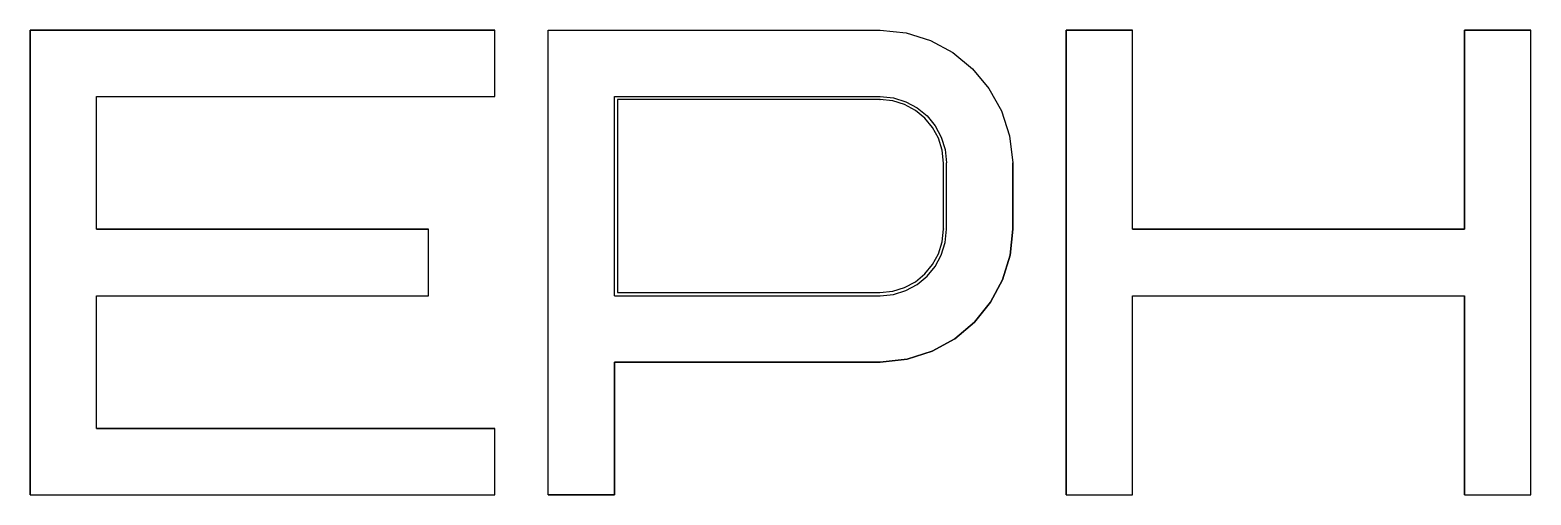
# Model space of a CAD drawing. Header units: millimetres. Extents: x 41 to 259, y 19 to 198.
# Drawn here: x 225.395 to 228.573, y 44.672 to 45.657 of the extents above; entities that cross this region are included whole.
import ezdxf

# ---------------------------------------------------------------- set-up
doc = ezdxf.new("R2010")
doc.units = ezdxf.units.MM
doc.layers.add('Mechanical13', color=56, linetype='Continuous')

msp = doc.modelspace()

# ---------------------------------------------------------------- linework, layer by layer
at = {"layer": 'Mechanical13'}
for p, q in [((225.3946, 44.6722), (225.3946, 45.6565)), ((225.3946, 45.6565), (226.379, 45.6565)), ((226.379, 45.6565), (225.3946, 45.6565)), ((225.3946, 45.6565), (225.3946, 44.6722)), ((226.379, 45.5159), (226.379, 45.6565)), ((226.379, 45.5159), (226.379, 45.6565)), ((226.4915, 45.6565), (227.1946, 45.6565)), ((226.4915, 44.6722), (226.4915, 45.6565)), ((226.4915, 44.6722), (226.4915, 45.6565)), ((226.4915, 45.6565), (227.1946, 45.6565)), ((227.1946, 45.6565), (227.2497, 45.6508)), ((227.1946, 45.6565), (227.2497, 45.6508)), ((227.2497, 45.6508), (227.3014, 45.6345)), ((227.2497, 45.6508), (227.3014, 45.6345)), ((227.5883, 44.6722), (227.5883, 45.6565)), ((227.5883, 45.6565), (227.7289, 45.6565)), ((227.7289, 45.6565), (227.5883, 45.6565)), ((227.5883, 45.6565), (227.5883, 44.6722)), ((227.7289, 45.2347), (227.7289, 45.6565)), ((227.7289, 45.2347), (227.7289, 45.6565)), ((228.432, 45.2347), (228.432, 45.6565)), ((228.432, 45.6565), (228.5726, 45.6565)), ((228.5726, 45.6565), (228.432, 45.6565)), ((228.432, 45.6565), (228.432, 45.2347)), ((228.5726, 44.6722), (228.5726, 45.6565)), ((228.5726, 44.6722), (228.5726, 45.6565)), ((227.3014, 45.6345), (227.3486, 45.6087)), ((227.3014, 45.6345), (227.3486, 45.6087)), ((227.3486, 45.6087), (227.39, 45.5744)), ((227.3486, 45.6087), (227.39, 45.5744)), ((227.39, 45.5744), (227.4246, 45.5329)), ((227.39, 45.5744), (227.4246, 45.5329)), ((225.5353, 45.2347), (225.5353, 45.5159)), ((225.5353, 45.5159), (226.379, 45.5159)), ((225.5353, 45.2347), (225.5353, 45.5159)), ((225.5353, 45.5159), (226.379, 45.5159)), ((226.6321, 45.5159), (227.1946, 45.5159)), ((226.6321, 45.094), (226.6321, 45.5159)), ((227.1946, 45.5092), (226.6388, 45.5092)), ((226.6388, 45.5092), (226.6388, 45.1008)), ((227.1942, 45.5092), (226.6388, 45.5092)), ((226.6388, 45.5092), (226.6388, 45.1008)), ((227.1942, 45.5092), (227.1939, 45.5092)), ((227.1939, 45.5092), (227.1946, 45.5092)), ((227.1946, 45.5092), (227.1939, 45.5092)), ((227.1939, 45.5092), (227.1942, 45.5092)), ((227.2214, 45.5064), (227.1942, 45.5092)), ((227.2214, 45.5064), (227.1942, 45.5092)), ((227.1942, 45.5092), (227.1946, 45.5092)), ((227.1946, 45.5159), (227.2228, 45.513)), ((227.2228, 45.513), (227.2492, 45.5048)), ((227.4246, 45.5329), (227.4512, 45.4851)), ((227.4246, 45.5329), (227.4512, 45.4851)), ((227.2465, 45.4986), (227.2214, 45.5064)), ((227.2465, 45.4986), (227.2214, 45.5064)), ((227.2693, 45.4862), (227.2465, 45.4986)), ((227.2693, 45.4862), (227.2465, 45.4986)), ((227.2492, 45.5048), (227.273, 45.4918)), ((227.2891, 45.4698), (227.2693, 45.4862)), ((227.2891, 45.4698), (227.2693, 45.4862)), ((227.273, 45.4918), (227.2939, 45.4746)), ((227.4512, 45.4851), (227.4687, 45.4322)), ((227.4512, 45.4851), (227.4687, 45.4322)), ((227.3055, 45.45), (227.2891, 45.4698)), ((227.3055, 45.45), (227.2891, 45.4698)), ((227.2939, 45.4746), (227.3111, 45.4538)), ((227.3179, 45.4273), (227.3055, 45.45)), ((227.3179, 45.4273), (227.3055, 45.45)), ((227.3111, 45.4538), (227.3241, 45.4299)), ((227.3257, 45.4022), (227.3179, 45.4273)), ((227.3257, 45.4022), (227.3179, 45.4273)), ((227.3241, 45.4299), (227.3323, 45.4035)), ((227.4687, 45.4322), (227.4758, 45.3753)), ((227.4687, 45.4322), (227.4758, 45.3753)), ((227.3285, 45.375), (227.3257, 45.4022)), ((227.3285, 45.375), (227.3257, 45.4022)), ((227.3323, 45.4035), (227.3352, 45.3753)), ((227.3285, 45.2347), (227.3285, 45.375)), ((227.3285, 45.235), (227.3285, 45.375)), ((227.3352, 45.2347), (227.3352, 45.3753)), ((227.4758, 45.2347), (227.4758, 45.3753)), ((227.4758, 45.3753), (227.4758, 45.2347)), ((225.5353, 45.2347), (226.2384, 45.2347)), ((226.2384, 45.2347), (225.5353, 45.2347)), ((226.2384, 45.094), (226.2384, 45.2347)), ((226.2384, 45.094), (226.2384, 45.2347)), ((227.3257, 45.2078), (227.3285, 45.235)), ((227.3257, 45.2078), (227.3285, 45.235)), ((227.3285, 45.235), (227.3285, 45.2354)), ((227.3285, 45.2354), (227.3285, 45.2347)), ((227.3285, 45.2347), (227.3285, 45.2354)), ((227.3285, 45.2354), (227.3285, 45.235)), ((227.3285, 45.235), (227.3285, 45.2347)), ((227.3323, 45.2064), (227.3352, 45.2347)), ((227.4702, 45.1798), (227.4758, 45.2347)), ((227.4758, 45.2347), (227.4702, 45.1798)), ((227.7289, 45.2347), (228.432, 45.2347)), ((228.432, 45.2347), (227.7289, 45.2347)), ((227.3179, 45.1827), (227.3257, 45.2078)), ((227.3179, 45.1827), (227.3257, 45.2078)), ((227.3241, 45.1801), (227.3323, 45.2064)), ((227.2891, 45.1401), (227.3055, 45.16)), ((227.2891, 45.1401), (227.3055, 45.16)), ((227.3055, 45.16), (227.3179, 45.1827)), ((227.3055, 45.16), (227.3179, 45.1827)), ((227.3111, 45.1562), (227.3241, 45.1801)), ((227.454, 45.1278), (227.4702, 45.1798)), ((227.4702, 45.1798), (227.454, 45.1278)), ((227.2692, 45.1237), (227.2891, 45.1401)), ((227.2692, 45.1237), (227.2891, 45.1401)), ((227.273, 45.1181), (227.2939, 45.1353)), ((227.2939, 45.1353), (227.3111, 45.1562)), ((227.4283, 45.0802), (227.454, 45.1278)), ((227.454, 45.1278), (227.4283, 45.0802)), ((226.6388, 45.1008), (227.1942, 45.1008)), ((226.6388, 45.1008), (227.1942, 45.1008)), ((227.1942, 45.1008), (227.2214, 45.1035)), ((227.1942, 45.1008), (227.2214, 45.1035)), ((227.1946, 45.094), (227.2228, 45.0969)), ((227.2214, 45.1035), (227.2465, 45.1114)), ((227.2214, 45.1035), (227.2465, 45.1114)), ((227.2228, 45.0969), (227.2492, 45.1051)), ((227.2465, 45.1114), (227.2692, 45.1237)), ((227.2465, 45.1114), (227.2692, 45.1237)), ((227.2492, 45.1051), (227.273, 45.1181)), ((225.5353, 44.8128), (225.5353, 45.094)), ((225.5353, 45.094), (226.2384, 45.094)), ((225.5353, 44.8128), (225.5353, 45.094)), ((225.5353, 45.094), (226.2384, 45.094)), ((226.6321, 45.094), (227.1946, 45.094)), ((227.3942, 45.0381), (227.4283, 45.0802)), ((227.4283, 45.0802), (227.3942, 45.0381)), ((227.7289, 44.6722), (227.7289, 45.094)), ((227.7289, 45.094), (228.432, 45.094)), ((227.7289, 44.6722), (227.7289, 45.094)), ((227.7289, 45.094), (228.432, 45.094)), ((228.432, 44.6722), (228.432, 45.094)), ((228.432, 45.094), (228.432, 44.6722)), ((227.3528, 45.0031), (227.3942, 45.0381)), ((227.3942, 45.0381), (227.3528, 45.0031)), ((227.3049, 44.9764), (227.3528, 45.0031)), ((227.3528, 45.0031), (227.3049, 44.9764)), ((227.2519, 44.9594), (227.3049, 44.9764)), ((227.3049, 44.9764), (227.2519, 44.9594)), ((226.6321, 44.9534), (227.1946, 44.9534)), ((226.6321, 44.6722), (226.6321, 44.9534)), ((227.1946, 44.9534), (226.6321, 44.9534)), ((226.6321, 44.9534), (226.6321, 44.6722)), ((227.1946, 44.9534), (227.2519, 44.9594)), ((227.2519, 44.9594), (227.1946, 44.9534)), ((225.5353, 44.8128), (226.379, 44.8128)), ((226.379, 44.8128), (225.5353, 44.8128)), ((226.379, 44.6722), (226.379, 44.8128)), ((226.379, 44.6722), (226.379, 44.8128)), ((225.3946, 44.6722), (226.379, 44.6722)), ((225.3946, 44.6722), (226.379, 44.6722)), ((226.4915, 44.6722), (226.6321, 44.6722)), ((226.6321, 44.6722), (226.4915, 44.6722)), ((227.5883, 44.6722), (227.7289, 44.6722)), ((227.5883, 44.6722), (227.7289, 44.6722)), ((228.432, 44.6722), (228.5726, 44.6722)), ((228.432, 44.6722), (228.5726, 44.6722))]:
    msp.add_line(p, q, dxfattribs=at)

doc.saveas('drawing.dxf')
